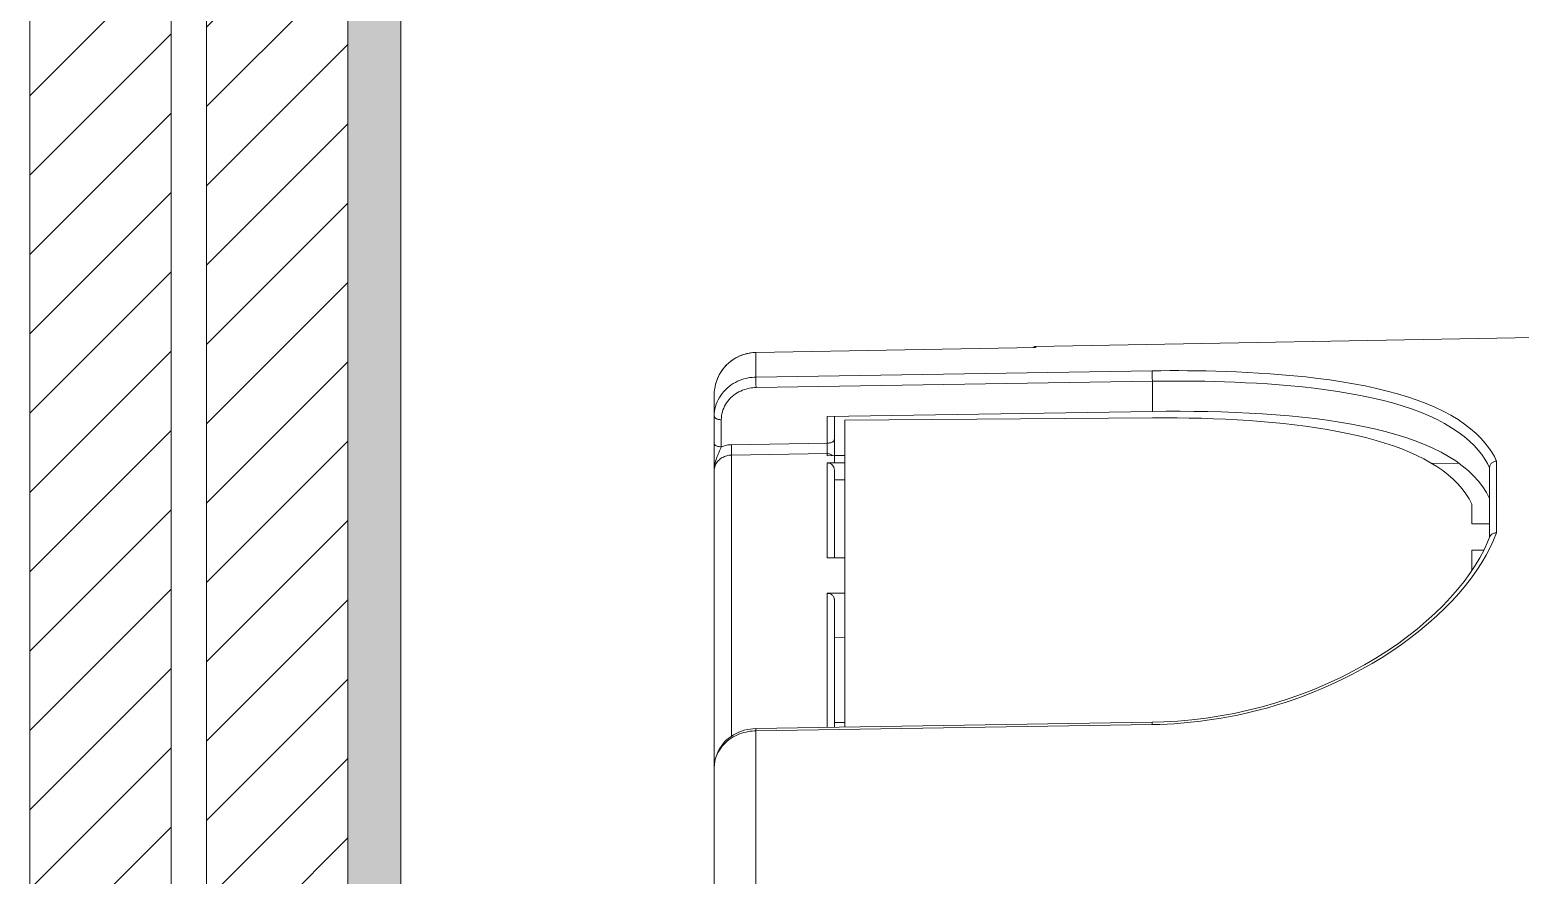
# Model space of a CAD drawing. Header units: millimetres. Extents: x -853320 to 19484, y -510814 to 9708.
# Drawn here: x 4831.87 to 4874.04, y 7492.86 to 7516.79 of the extents above; entities that cross this region are included whole.
import ezdxf

# ---------------------------------------------------------------- set-up
doc = ezdxf.new("R2010")
doc.units = ezdxf.units.MM
for name, color, linetype, lineweight in [('F_DIBOND_soffitto_cassone', 7, 'Continuous', 5), ('F_ELETTRICO', 22, 'Continuous', 5), ('F_MINERAL WALL', 6, 'Continuous', 5), ('F_PARETE_nuove', 5, 'Continuous', 5), ('F_TUBOLARE sez.40x40', 7, 'Continuous', 5)]:
    doc.layers.add(name, color=color, linetype=linetype, lineweight=lineweight)

# ---------------------------------------------------------------- blocks, each defined once
blk = doc.blocks.new('SCATOLA INCASSO_1 P_sezione e pianta')
at = {"layer": 'F_ELETTRICO'}
for p, q in [((55461.896, -13650.117), (55446.903, -13649.85)), ((55461.896, -13650.117), (55461.896, -13650.117)), ((55461.896, -13650.117), (55461.896, -13650.143)), ((55461.908, -13650.118), (55461.896, -13650.117)), ((55461.903, -13650.143), (55461.896, -13650.143)), ((55461.903, -13650.143), (55461.896, -13650.143)), ((55469.815, -13650.285), (55461.903, -13650.143)), ((55469.815, -13650.285), (55469.815, -13650.285)), ((55469.815, -13650.285), (55469.815, -13650.983)), ((55458.594, -13651.101), (55458.596, -13651.005)), ((55458.596, -13651.005), (55458.597, -13650.909)), ((55469.815, -13650.983), (55458.597, -13650.805)), ((55458.597, -13650.85), (55458.597, -13650.822)), ((55458.597, -13650.909), (55458.597, -13650.85)), ((55469.814, -13651.086), (55469.815, -13651.028)), ((55469.815, -13651.028), (55469.815, -13651)), ((55458.594, -13651.101), (55458.594, -13651.954)), ((55469.811, -13651.279), (55458.594, -13651.101)), ((55469.811, -13651.279), (55469.813, -13651.183)), ((55469.813, -13651.183), (55469.814, -13651.086)), ((55470.994, -13682.187), (55470.994, -13651.487)), ((55458.594, -13651.954), (55467.794, -13652.1)), ((55458.594, -13652.134), (55467.294, -13652.203)), ((55467.294, -13660.889), (55467.294, -13652.203)), ((55467.594, -13653.408), (55467.594, -13652.097)), ((55467.794, -13652.851), (55467.794, -13652.1)), ((55470.794, -13652.956), (55470.794, -13652.189)), ((55467.795, -13652.936), (55467.794, -13652.851)), ((55467.794, -13652.851), (55470.506, -13652.895)), ((55467.797, -13653.041), (55467.795, -13652.936)), ((55467.797, -13653.098), (55467.797, -13653.041)), ((55467.797, -13653.12), (55467.797, -13653.098)), ((55467.797, -13653.207), (55467.797, -13653.147)), ((55467.797, -13653.147), (55470.503, -13653.19)), ((55470.502, -13653.146), (55470.503, -13653.087)), ((55470.502, -13653.174), (55470.502, -13653.146)), ((55470.503, -13653.087), (55470.504, -13652.99)), ((55470.503, -13653.19), (55470.503, -13661.143)), ((55470.504, -13652.99), (55470.506, -13652.895)), ((55470.866, -13653.128), (55470.841, -13653.07)), ((55448.855, -13653.358), (55448.855, -13655.391)), ((55449.051, -13653.546), (55449.051, -13655.52)), ((55450.677, -13653.431), (55449.92, -13653.421)), ((55467.294, -13653.203), (55467.594, -13653.203)), ((55467.294, -13653.408), (55467.594, -13653.408)), ((55467.797, -13653.207), (55467.594, -13653.203)), ((55467.797, -13653.412), (55467.594, -13653.408)), ((55467.594, -13656.098), (55467.594, -13653.606)), ((55467.797, -13656.101), (55467.797, -13653.412)), ((55467.594, -13653.893), (55467.294, -13653.893)), ((55449.551, -13655.136), (55449.551, -13654.579)), ((55449.551, -13655.136), (55449.051, -13655.132)), ((55449.107, -13655.658), (55449.042, -13655.498)), ((55449.551, -13655.881), (55449.209, -13655.878)), ((55449.551, -13656.459), (55449.551, -13655.881)), ((55467.797, -13656.101), (55467.294, -13656.094)), ((55467.294, -13657.094), (55467.797, -13657.101)), ((55467.594, -13660.893), (55467.594, -13657.271)), ((55467.797, -13660.897), (55467.797, -13657.101)), ((55467.594, -13658.357), (55467.294, -13658.355)), ((55469.814, -13660.929), (55458.597, -13660.751)), ((55467.294, -13660.756), (55467.594, -13660.759)), ((55458.597, -13660.816), (55469.815, -13660.994)), ((55469.815, -13660.994), (55469.815, -13697.529)), ((55470.984, -13661.909), (55470.991, -13661.974)), ((55470.991, -13661.974), (55470.994, -13662.039))]:
    blk.add_line(p, q, dxfattribs=at)
for points in [[(55461.962, -13650.144), (55461.956, -13650.139), (55461.945, -13650.131), (55461.933, -13650.125), (55461.921, -13650.121), (55461.908, -13650.118)], [(55470.981, -13651.311), (55470.967, -13651.236), (55470.947, -13651.154), (55470.921, -13651.074), (55470.889, -13650.995), (55470.851, -13650.919), (55470.809, -13650.846), (55470.761, -13650.776), (55470.709, -13650.71), (55470.652, -13650.647), (55470.591, -13650.589), (55470.526, -13650.535), (55470.457, -13650.485), (55470.385, -13650.441), (55470.31, -13650.402), (55470.232, -13650.368), (55470.153, -13650.34), (55470.072, -13650.318), (55469.989, -13650.301), (55469.905, -13650.29), (55469.815, -13650.285)], [(55470.593, -13650.591), (55470.534, -13650.541), (55470.471, -13650.495), (55470.406, -13650.453), (55470.338, -13650.416), (55470.267, -13650.383), (55470.195, -13650.355), (55470.121, -13650.331), (55470.046, -13650.312), (55469.969, -13650.298), (55469.892, -13650.289), (55469.815, -13650.285)], [(55470.981, -13651.311), (55470.971, -13651.255), (55470.954, -13651.179), (55470.931, -13651.105), (55470.904, -13651.032), (55470.873, -13650.961), (55470.836, -13650.892), (55470.796, -13650.826), (55470.751, -13650.762), (55470.702, -13650.702), (55470.649, -13650.645)], [(55458.597, -13650.805), (55458.35, -13650.802), (55458.1, -13650.8), (55457.848, -13650.8), (55457.596, -13650.801), (55457.341, -13650.803), (55457.076, -13650.808), (55456.797, -13650.814), (55456.507, -13650.823), (55456.209, -13650.835), (55455.902, -13650.849), (55455.586, -13650.867), (55455.263, -13650.888), (55454.932, -13650.914), (55454.594, -13650.943), (55454.255, -13650.978), (55453.913, -13651.018), (55453.569, -13651.064), (55453.231, -13651.115), (55452.899, -13651.171), (55452.572, -13651.234), (55452.255, -13651.302), (55451.95, -13651.376), (55451.654, -13651.456), (55451.371, -13651.542), (55451.1, -13651.634), (55450.842, -13651.732), (55450.597, -13651.836), (55450.365, -13651.947), (55450.147, -13652.064), (55449.944, -13652.186), (55449.758, -13652.313), (55449.587, -13652.445), (55449.434, -13652.578), (55449.299, -13652.71), (55449.183, -13652.843), (55449.08, -13652.975), (55448.991, -13653.104), (55448.916, -13653.232), (55448.855, -13653.358)], [(55458.597, -13650.822), (55458.597, -13650.812), (55458.597, -13650.805)], [(55469.815, -13651), (55469.815, -13650.99), (55469.815, -13650.983)], [(55470.994, -13652.089), (55470.991, -13652.02), (55470.984, -13651.951), (55470.973, -13651.883), (55470.957, -13651.816), (55470.936, -13651.75), (55470.911, -13651.685), (55470.882, -13651.622), (55470.849, -13651.561), (55470.811, -13651.502), (55470.77, -13651.445), (55470.725, -13651.391), (55470.676, -13651.339), (55470.625, -13651.291), (55470.57, -13651.245), (55470.514, -13651.204), (55470.456, -13651.166), (55470.396, -13651.132), (55470.336, -13651.102), (55470.275, -13651.075), (55470.213, -13651.053), (55470.153, -13651.034), (55470.093, -13651.018), (55470.034, -13651.005), (55469.977, -13650.996), (55469.921, -13650.989), (55469.867, -13650.985), (55469.815, -13650.983)], [(55458.594, -13651.101), (55458.352, -13651.097), (55458.108, -13651.095), (55457.861, -13651.095), (55457.614, -13651.096), (55457.365, -13651.098), (55457.106, -13651.102), (55456.833, -13651.108), (55456.55, -13651.116), (55456.258, -13651.126), (55455.958, -13651.14), (55455.65, -13651.156), (55455.334, -13651.176), (55455.01, -13651.2), (55454.68, -13651.228), (55454.347, -13651.261), (55454.012, -13651.299), (55453.676, -13651.342), (55453.345, -13651.39), (55453.02, -13651.444), (55452.701, -13651.503), (55452.391, -13651.568), (55452.091, -13651.639), (55451.802, -13651.715), (55451.524, -13651.797), (55451.259, -13651.885), (55451.006, -13651.979), (55450.765, -13652.079), (55450.538, -13652.186), (55450.323, -13652.298), (55450.125, -13652.415), (55449.941, -13652.538), (55449.773, -13652.665), (55449.623, -13652.793), (55449.491, -13652.921), (55449.375, -13653.05), (55449.274, -13653.177), (55449.187, -13653.303), (55449.113, -13653.427), (55449.051, -13653.548)], [(55470.794, -13652.189), (55470.792, -13652.132), (55470.786, -13652.075), (55470.776, -13652.02), (55470.763, -13651.964), (55470.746, -13651.91), (55470.725, -13651.857), (55470.701, -13651.805), (55470.673, -13651.755), (55470.642, -13651.706), (55470.607, -13651.659), (55470.57, -13651.614), (55470.529, -13651.572), (55470.486, -13651.532), (55470.441, -13651.495), (55470.394, -13651.46), (55470.345, -13651.429), (55470.296, -13651.401), (55470.245, -13651.376), (55470.195, -13651.355), (55470.143, -13651.336), (55470.093, -13651.32), (55470.043, -13651.307), (55469.994, -13651.297), (55469.946, -13651.289), (55469.9, -13651.283), (55469.855, -13651.28), (55469.811, -13651.279)], [(55470.994, -13651.487), (55470.991, -13651.409), (55470.984, -13651.332), (55470.981, -13651.311)], [(55458.594, -13651.954), (55458.202, -13651.95), (55457.809, -13651.949), (55457.416, -13651.952), (55457.024, -13651.958), (55456.633, -13651.968), (55456.244, -13651.982), (55455.859, -13652), (55455.477, -13652.023), (55455.1, -13652.05), (55454.726, -13652.081), (55454.358, -13652.117), (55453.997, -13652.158), (55453.643, -13652.205), (55453.297, -13652.256), (55452.96, -13652.314), (55452.631, -13652.377), (55452.311, -13652.447), (55452.003, -13652.522), (55451.708, -13652.604), (55451.424, -13652.692), (55451.154, -13652.786), (55450.896, -13652.887), (55450.653, -13652.995), (55450.423, -13653.109), (55450.209, -13653.229), (55450.01, -13653.356), (55449.825, -13653.489), (55449.657, -13653.629), (55449.503, -13653.776), (55449.366, -13653.928), (55449.245, -13654.085), (55449.14, -13654.249), (55449.051, -13654.417)], [(55449.551, -13654.579), (55449.632, -13654.428), (55449.725, -13654.282), (55449.831, -13654.141), (55449.949, -13654.005), (55450.08, -13653.875), (55450.222, -13653.75), (55450.376, -13653.63), (55450.542, -13653.515), (55450.719, -13653.405), (55450.907, -13653.3), (55451.106, -13653.201), (55451.317, -13653.106), (55451.538, -13653.015), (55451.77, -13652.93), (55452.011, -13652.85), (55452.263, -13652.774), (55452.524, -13652.703), (55452.794, -13652.637), (55453.072, -13652.576), (55453.358, -13652.519), (55453.651, -13652.466), (55453.951, -13652.418), (55454.257, -13652.374), (55454.569, -13652.334), (55454.885, -13652.298), (55455.205, -13652.266), (55455.53, -13652.238), (55455.858, -13652.213), (55456.19, -13652.192), (55456.525, -13652.174), (55456.864, -13652.16), (55457.205, -13652.148), (55457.549, -13652.14), (55457.895, -13652.135), (55458.244, -13652.133), (55458.594, -13652.134)], [(55470.794, -13652.189), (55470.815, -13652.188), (55470.835, -13652.187), (55470.856, -13652.184), (55470.875, -13652.18), (55470.894, -13652.176), (55470.911, -13652.17), (55470.928, -13652.163), (55470.942, -13652.156), (55470.956, -13652.148), (55470.967, -13652.139), (55470.977, -13652.13), (55470.984, -13652.12), (55470.989, -13652.11), (55470.993, -13652.099), (55470.994, -13652.089)], [(55467.594, -13652.751), (55467.595, -13652.762), (55467.598, -13652.772), (55467.604, -13652.782), (55467.611, -13652.792), (55467.621, -13652.801), (55467.632, -13652.81), (55467.645, -13652.818), (55467.66, -13652.826), (55467.676, -13652.832), (55467.694, -13652.838), (55467.712, -13652.843), (55467.732, -13652.847), (55467.752, -13652.849), (55467.773, -13652.851), (55467.794, -13652.851)], [(55467.653, -13653.204), (55467.661, -13653.196), (55467.678, -13653.183)], [(55467.678, -13653.183), (55467.696, -13653.172), (55467.715, -13653.163)], [(55467.715, -13653.163), (55467.735, -13653.156), (55467.755, -13653.151), (55467.776, -13653.148), (55467.797, -13653.147)], [(55467.797, -13653.147), (55467.797, -13653.143), (55467.797, -13653.137), (55467.797, -13653.12)], [(55470.503, -13653.19), (55470.502, -13653.183), (55470.502, -13653.174)], [(55470.503, -13653.19), (55470.537, -13653.192), (55470.572, -13653.195), (55470.606, -13653.201), (55470.639, -13653.209), (55470.672, -13653.219), (55470.704, -13653.231), (55470.735, -13653.245), (55470.765, -13653.261), (55470.794, -13653.279), (55470.822, -13653.299), (55470.848, -13653.32), (55470.873, -13653.344), (55470.897, -13653.371), (55470.918, -13653.399), (55470.938, -13653.429), (55470.955, -13653.461), (55470.969, -13653.494), (55470.98, -13653.528), (55470.987, -13653.562), (55470.992, -13653.598), (55470.994, -13653.633)], [(55470.506, -13652.895), (55470.539, -13652.896), (55470.572, -13652.898), (55470.605, -13652.903), (55470.637, -13652.908), (55470.67, -13652.915), (55470.701, -13652.923), (55470.733, -13652.933), (55470.763, -13652.944), (55470.794, -13652.956)], [(55470.794, -13652.956), (55470.815, -13652.955), (55470.835, -13652.954), (55470.856, -13652.951), (55470.875, -13652.947), (55470.894, -13652.943), (55470.911, -13652.937), (55470.928, -13652.93), (55470.942, -13652.923), (55470.956, -13652.915), (55470.967, -13652.906), (55470.977, -13652.897), (55470.984, -13652.887), (55470.989, -13652.877), (55470.993, -13652.866), (55470.994, -13652.856)], [(55470.841, -13653.07), (55470.81, -13652.997), (55470.801, -13652.975), (55470.794, -13652.956)], [(55470.994, -13653.633), (55470.992, -13653.574), (55470.986, -13653.517), (55470.978, -13653.463), (55470.967, -13653.411), (55470.954, -13653.362), (55470.94, -13653.316), (55470.925, -13653.273), (55470.91, -13653.233), (55470.895, -13653.196), (55470.88, -13653.161), (55470.866, -13653.128)], [(55448.855, -13653.358), (55448.875, -13653.36), (55448.896, -13653.364), (55448.915, -13653.37), (55448.935, -13653.378), (55448.953, -13653.388), (55448.97, -13653.399), (55448.987, -13653.411), (55449.001, -13653.425), (55449.014, -13653.441), (55449.025, -13653.457), (55449.035, -13653.474), (55449.042, -13653.492), (55449.047, -13653.51), (55449.05, -13653.528), (55449.051, -13653.546)], [(55467.594, -13653.606), (55467.595, -13653.585), (55467.598, -13653.565), (55467.604, -13653.545), (55467.612, -13653.526), (55467.621, -13653.508), (55467.633, -13653.49), (55467.646, -13653.475), (55467.661, -13653.46), (55467.678, -13653.448), (55467.696, -13653.437), (55467.715, -13653.427), (55467.735, -13653.42), (55467.755, -13653.415), (55467.776, -13653.413), (55467.797, -13653.412)], [(55448.855, -13655.391), (55448.938, -13655.599), (55449.036, -13655.809), (55449.148, -13656.021), (55449.274, -13656.234), (55449.414, -13656.449), (55449.567, -13656.664), (55449.735, -13656.88), (55449.916, -13657.096), (55450.111, -13657.311), (55450.32, -13657.524), (55450.541, -13657.737), (55450.775, -13657.946), (55451.02, -13658.151), (55451.277, -13658.352), (55451.542, -13658.547), (55451.815, -13658.735), (55452.095, -13658.916), (55452.378, -13659.088), (55452.662, -13659.25), (55452.948, -13659.402), (55453.231, -13659.544), (55453.511, -13659.676), (55453.788, -13659.797), (55454.059, -13659.909), (55454.325, -13660.011), (55454.584, -13660.104), (55454.838, -13660.19), (55455.086, -13660.268), (55455.327, -13660.338), (55455.562, -13660.401), (55455.791, -13660.459), (55456.014, -13660.51), (55456.23, -13660.557), (55456.441, -13660.598), (55456.646, -13660.635), (55456.846, -13660.667), (55457.039, -13660.696), (55457.227, -13660.72), (55457.414, -13660.742), (55457.6, -13660.761), (55457.786, -13660.777), (55457.978, -13660.791), (55458.178, -13660.802), (55458.385, -13660.81), (55458.597, -13660.816)], [(55448.855, -13655.391), (55448.875, -13655.391), (55448.896, -13655.393), (55448.916, -13655.396), (55448.935, -13655.402), (55448.954, -13655.409), (55448.971, -13655.417), (55448.987, -13655.427), (55449.001, -13655.439), (55449.014, -13655.452)], [(55449.014, -13655.452), (55449.025, -13655.466), (55449.034, -13655.481), (55449.042, -13655.498)], [(55449.607, -13656.543), (55449.457, -13656.317), (55449.324, -13656.095), (55449.207, -13655.875), (55449.107, -13655.658)], [(55458.597, -13660.751), (55458.273, -13660.741), (55457.874, -13660.718), (55457.474, -13660.683), (55457.074, -13660.634), (55456.675, -13660.573), (55456.277, -13660.499), (55455.882, -13660.413), (55455.491, -13660.314), (55455.104, -13660.203), (55454.722, -13660.08), (55454.347, -13659.946), (55453.978, -13659.802), (55453.617, -13659.647), (55453.265, -13659.482), (55452.922, -13659.309), (55452.59, -13659.126), (55452.268, -13658.936), (55451.957, -13658.739), (55451.659, -13658.536), (55451.373, -13658.326), (55451.101, -13658.112), (55450.842, -13657.894), (55450.598, -13657.673), (55450.369, -13657.449), (55450.155, -13657.223), (55449.956, -13656.996), (55449.773, -13656.769), (55449.607, -13656.543)], [(55467.594, -13657.271), (55467.595, -13657.253), (55467.598, -13657.235), (55467.604, -13657.218), (55467.612, -13657.201), (55467.621, -13657.185), (55467.633, -13657.17), (55467.646, -13657.156), (55467.661, -13657.144), (55467.678, -13657.133), (55467.696, -13657.123), (55467.715, -13657.115), (55467.735, -13657.109), (55467.755, -13657.104), (55467.776, -13657.102), (55467.797, -13657.101)], [(55458.597, -13660.751), (55458.597, -13660.751), (55458.597, -13660.755), (55458.597, -13660.761), (55458.597, -13660.771)], [(55458.597, -13660.771), (55458.597, -13660.798), (55458.597, -13660.816)], [(55470.994, -13662.039), (55470.994, -13662.029), (55470.99, -13661.95), (55470.98, -13661.871), (55470.964, -13661.794), (55470.943, -13661.718), (55470.915, -13661.644), (55470.883, -13661.571), (55470.844, -13661.501), (55470.801, -13661.434), (55470.752, -13661.37), (55470.699, -13661.309), (55470.642, -13661.252), (55470.58, -13661.199), (55470.514, -13661.151), (55470.446, -13661.106), (55470.373, -13661.066), (55470.299, -13661.031), (55470.221, -13661.001), (55470.142, -13660.976), (55470.062, -13660.956), (55469.98, -13660.942), (55469.898, -13660.933), (55469.814, -13660.929)], [(55469.814, -13660.929), (55469.815, -13660.929), (55469.815, -13660.933), (55469.815, -13660.939), (55469.815, -13660.949)], [(55469.815, -13660.949), (55469.815, -13660.977), (55469.815, -13660.994)], [(55469.815, -13660.994), (55469.867, -13660.996), (55469.921, -13661), (55469.977, -13661.006), (55470.034, -13661.015), (55470.093, -13661.027), (55470.153, -13661.042), (55470.213, -13661.06), (55470.275, -13661.081), (55470.336, -13661.106), (55470.396, -13661.135), (55470.456, -13661.167), (55470.514, -13661.203), (55470.57, -13661.242), (55470.625, -13661.285), (55470.676, -13661.331), (55470.725, -13661.379), (55470.77, -13661.431), (55470.811, -13661.485), (55470.849, -13661.541), (55470.882, -13661.598), (55470.911, -13661.658), (55470.936, -13661.719), (55470.957, -13661.781), (55470.973, -13661.844), (55470.984, -13661.909)]]:
    blk.add_lwpolyline(points, dxfattribs=at)
blk.add_arc((55461.894, -13650.217), 0.1, 46.888, 88.9794, dxfattribs=at)
blk = doc.blocks.new('BAGNO_camera doppia_rev.01_pianta')
at = {"layer": 'F_DIBOND_soffitto_cassone'}
h = blk.add_hatch(dxfattribs=at)
h.set_pattern_fill('ANSI31', color=1, scale=0.5)
h.set_pattern_definition([(45, (-13243.481, -665), (-1.122532015, 1.122532015), [])])
h.paths.add_polyline_path([(18734.638, 22995.66), (18738.638, 22995.66), (18738.638, 22475.66), (18734.638, 22475.66)])
at = {"layer": 'F_MINERAL WALL'}
h = blk.add_hatch(dxfattribs=at)
h.set_pattern_fill('ANSI31', color=256, scale=0.5)
h.set_pattern_definition([(45, (0, -20), (-1.122532015, 1.122532015), [])])
h.paths.add_polyline_path([(18729.638, 22995.66), (18733.638, 22995.66), (18733.638, 22475.66), (18729.638, 22475.66)])
at = {"layer": 'F_TUBOLARE sez.40x40', "true_color": 0x636466}
h = blk.add_hatch(color=251, dxfattribs=at)
h.dxf.hatch_style = 1
h.paths.add_polyline_path([(18738.638, 22475.66), (18778.638, 22475.66), (18778.638, 22995.66), (18738.638, 22995.66)])
h.paths.add_polyline_path([(18740.138, 22475.66), (18777.138, 22475.66), (18777.138, 22995.66), (18740.138, 22995.66)], flags=17)
at = {"layer": 'F_DIBOND_soffitto_cassone', "color": 1}
blk.add_lwpolyline([(18734.638, 22995.66), (18738.638, 22995.66), (18738.638, 22475.66), (18734.638, 22475.66)], close=True, dxfattribs=at)
at = {"layer": 'F_MINERAL WALL'}
blk.add_lwpolyline([(18729.638, 22995.66), (18733.638, 22995.66), (18733.638, 22475.66), (18729.638, 22475.66)], close=True, dxfattribs=at)
at = {"layer": 'F_TUBOLARE sez.40x40'}
for points in [[(18738.638, 22475.66), (18778.638, 22475.66), (18778.638, 22995.66), (18738.638, 22995.66)], [(18740.138, 22475.66), (18777.138, 22475.66), (18777.138, 22995.66), (18740.138, 22995.66)]]:
    blk.add_lwpolyline(points, close=True, dxfattribs=at)
at = {"layer": 'F_DIBOND_soffitto_cassone', "color": 1, "xscale": -1}
blk.add_blockref('SCATOLA INCASSO_1 P_sezione e pianta', (74220.001, 36269.788), dxfattribs=at)

msp = doc.modelspace()

# ---------------------------------------------------------------- block references
at = {"layer": 'F_PARETE_nuove'}
msp.add_blockref('BAGNO_camera doppia_rev.01_pianta', (-13897.772, -15111.845), dxfattribs=at)

doc.saveas('drawing.dxf')
